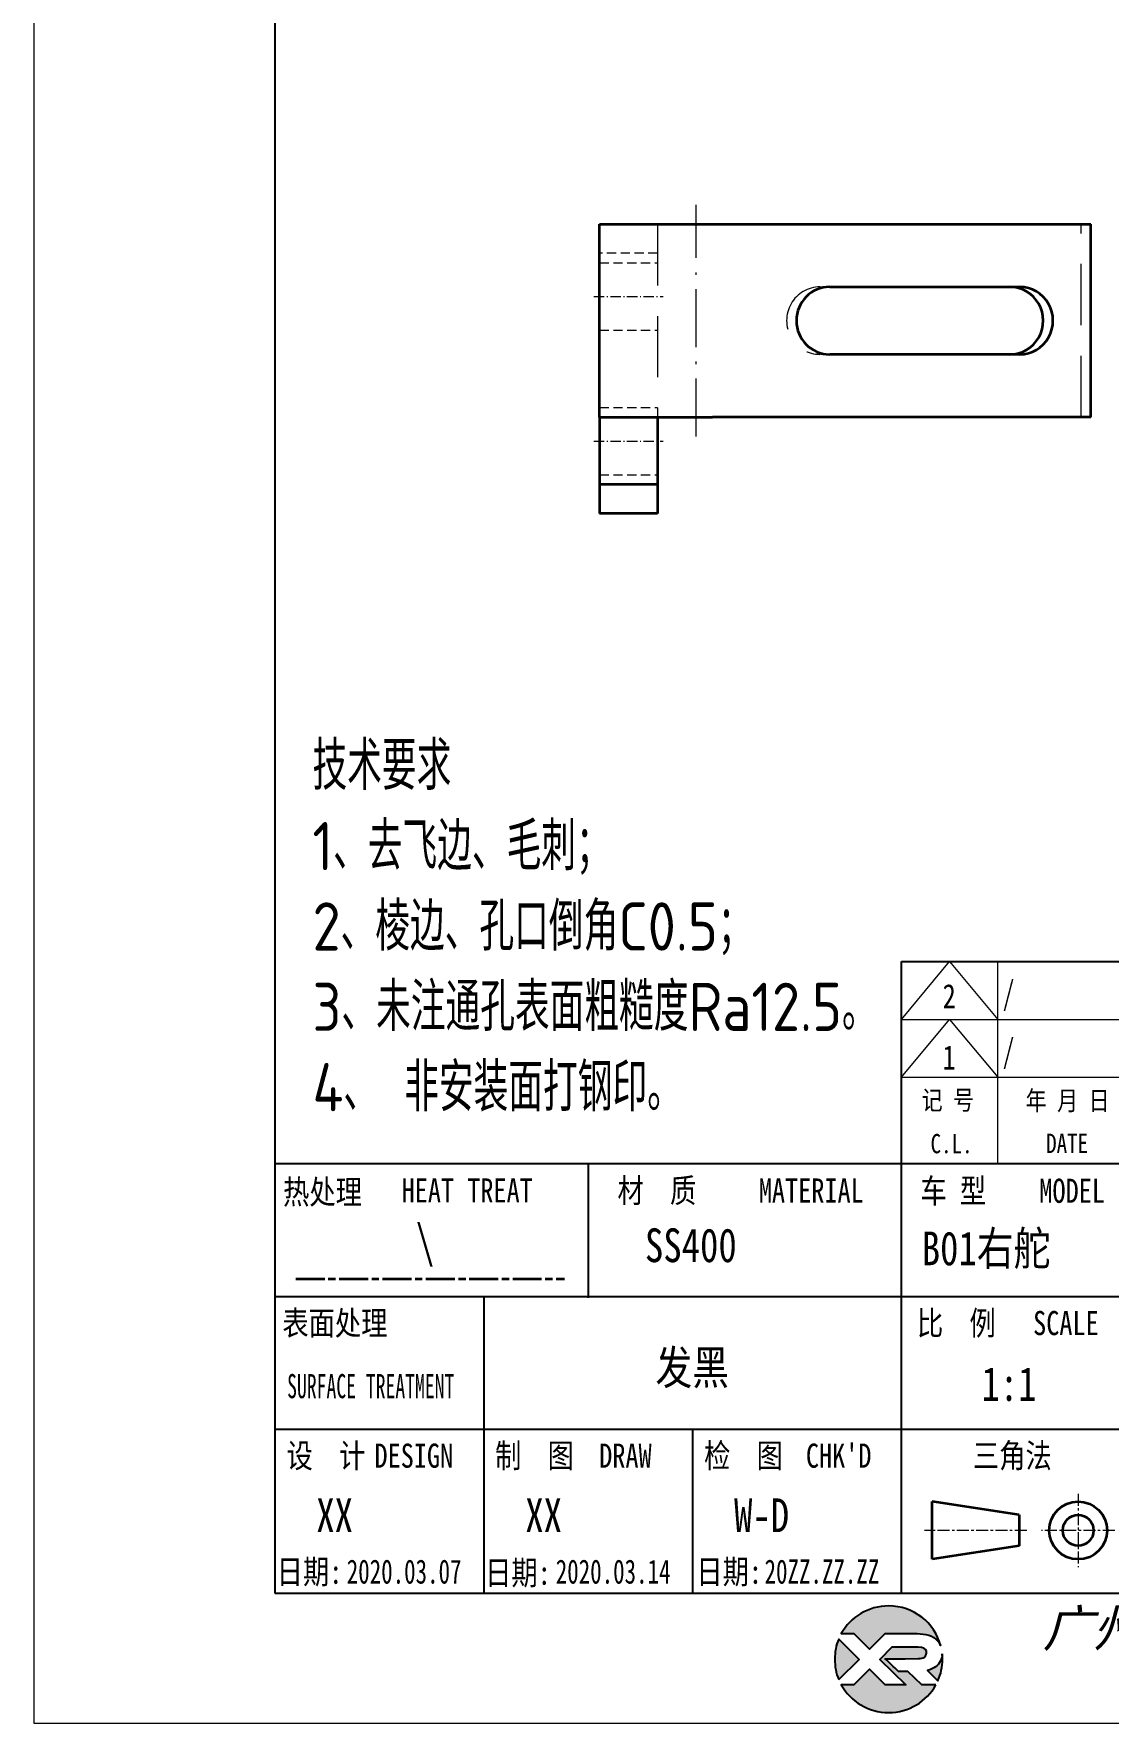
# Model space of a CAD drawing. Header units: millimetres. Extents: x 1333 to 78972, y -42879 to -5704.
# Drawn here: x 76003.6 to 76115.1, y -21799.1 to -21623.9 of the extents above; entities that cross this region are included whole.
import ezdxf
from ezdxf.enums import TextEntityAlignment as Align

# ---------------------------------------------------------------- set-up
doc = ezdxf.new("R2010")
doc.units = ezdxf.units.MM
doc.header["$LTSCALE"] = 0.5
for name, pattern in [('AM_ISO02W050x2', [3.75, 3, -0.75]), ('AM_ISO08W050x2', [9, 6, -0.75, 1.5, -0.75]), ('CENTER', [2, 1.25, -0.25, 0.25, -0.25]), ('DASHDOT', [18.5, 12, -3, 0.5, -3]), ('DASHED', [19.05, 12.7, -6.35])]:
    doc.linetypes.add(name, pattern=pattern)
for name, color, linetype in [('DIM', 3, 'Continuous'), ('layer 1', 7, 'Continuous'), ('图框文字', 7, 'Continuous'), ('材质', 7, 'Continuous'), ('表面处理', 7, 'Continuous'), ('车型', 7, 'Continuous')]:
    doc.layers.add(name, color=color, linetype=linetype)
for name, color, linetype, lineweight in [('中心线', 2, 'AM_ISO08W050x2', 18), ('图框', 7, 'Continuous', 18), ('标注线', 3, 'Continuous', 18), ('热处理', 7, 'Continuous', 20), ('粗实线', 7, 'Continuous', 35), ('粗点划线', 6, 'AM_ISO08W050x2', 35), ('虚线', 1, 'AM_ISO02W050x2', 18)]:
    doc.layers.add(name, color=color, linetype=linetype, lineweight=lineweight)
doc.layers.add('打印-禁用', color=7, linetype='Continuous', lineweight=15, plot=False)
doc.styles.add('STYLE1', font='')
doc.styles.add('国标', font='simfang.ttf', dxfattribs={"width": 0.8})
doc.styles.add('机械长仿宋', font='gbenor.shx', dxfattribs={"height": 1, "bigfont": 'gbcbig.shx'})
doc.styles.get('STYLE1').set_extended_font_data('SimSun')

# ---------------------------------------------------------------- blocks, each defined once
blk = doc.blocks.new('XR')
at = {"true_color": 0xfc8000}
h = blk.add_hatch(color=30, dxfattribs=at)
h.set_gradient(color1=(252, 128, 0), rotation=240, one_color=1, tint=1, name='INVCURVED')
edge = h.paths.add_edge_path()
edge.add_spline(control_points=[(-434.18, -5928.47), (-433.9, -5928.74), (-433.63, -5929.01), (-433.63, -5929.01), (-433.63, -5929.01), (-433.63, -5929.01), (-433.36, -5928.74), (-433.09, -5928.47)], knot_values=[0.5625, 0.5625, 0.5625, 0.5625, 0.625, 0.625, 0.625, 0.625, 0.6875, 0.6875, 0.6875, 0.6875], degree=3, periodic=0)
edge.add_spline(control_points=[(-433.09, -5928.47), (-432.82, -5928.2), (-432.54, -5927.93), (-432.54, -5927.93), (-432.54, -5927.93), (-432.54, -5927.93), (-432.04, -5927.93), (-431.53, -5927.93)], knot_values=[0.4375, 0.4375, 0.4375, 0.4375, 0.5, 0.5, 0.5, 0.5, 0.5625, 0.5625, 0.5625, 0.5625], degree=3, periodic=0)
edge.add_spline(control_points=[(-431.53, -5927.93), (-431.03, -5927.93), (-430.52, -5927.93), (-430.52, -5927.93), (-430.52, -5927.93), (-430, -5927.93), (-429.43, -5927.96), (-429.01, -5928.33)], knot_values=[0.25, 0.25, 0.25, 0.25, 0.3125, 0.3125, 0.3125, 0.3125, 0.4375, 0.4375, 0.4375, 0.4375], degree=3, periodic=0)
edge.add_spline(control_points=[(-429.01, -5928.33), (-428.88, -5928.44), (-428.78, -5928.59), (-428.71, -5928.75)], knot_values=[0.125, 0.125, 0.125, 0.125, 0.25, 0.25, 0.25, 0.25], degree=3, periodic=0)
edge.add_spline(control_points=[(-428.71, -5928.75), (-429.13, -5927.18), (-430.58, -5926.02), (-432.31, -5926.02)], knot_values=[0, 0, 0, 0, 0.125, 0.125, 0.125, 0.125], degree=3, periodic=0)
edge.add_spline(control_points=[(-432.31, -5926.02), (-433.72, -5926.02), (-434.94, -5926.79), (-435.58, -5927.93)], knot_values=[0.875, 0.875, 0.875, 0.875, 1, 1, 1, 1], degree=3, periodic=0)
edge.add_spline(control_points=[(-435.58, -5927.93), (-435.58, -5927.93), (-434.72, -5927.93), (-434.72, -5927.93), (-434.72, -5927.93), (-434.72, -5927.93), (-434.45, -5928.2), (-434.18, -5928.47)], knot_values=[0.6875, 0.6875, 0.6875, 0.6875, 0.8125, 0.8125, 0.8125, 0.8125, 0.875, 0.875, 0.875, 0.875], degree=3, periodic=0)
edge = h.paths.add_edge_path()
edge.add_spline(control_points=[(-434.79, -5929.26), (-435.04, -5929.02), (-435.34, -5928.72), (-435.54, -5928.53)], knot_values=[0.562504, 0.562504, 0.562504, 0.562504, 0.656252, 0.656252, 0.656252, 0.656252], degree=3, periodic=0)
edge.add_spline(control_points=[(-435.54, -5928.53), (-435.67, -5928.4), (-435.76, -5928.31), (-435.76, -5928.31), (-435.76, -5928.31), (-435.94, -5928.74), (-436.03, -5929.21), (-436.03, -5929.71)], knot_values=[0.25, 0.25, 0.25, 0.25, 0.312504, 0.312504, 0.312504, 0.312504, 0.562504, 0.562504, 0.562504, 0.562504], degree=3, periodic=0)
edge.add_spline(control_points=[(-436.03, -5929.71), (-436.03, -5930.2), (-435.94, -5930.67), (-435.76, -5931.1), (-435.76, -5931.1), (-435.4, -5930.75), (-435.05, -5930.4)], knot_values=[0.874998, 0.874998, 0.874998, 0.874998, 1.124998, 1.124998, 1.124998, 1.25, 1.25, 1.25, 1.25], degree=3, periodic=0)
edge.add_spline(control_points=[(-435.05, -5930.4), (-434.7, -5930.05), (-434.34, -5929.71), (-434.34, -5929.71), (-434.34, -5929.71), (-434.34, -5929.71), (-434.34, -5929.71), (-434.34, -5929.71)], knot_values=[0.749878, 0.749878, 0.749878, 0.749878, 0.874875, 0.874875, 0.874875, 0.874875, 0.874998, 0.874998, 0.874998, 0.874998], degree=3, periodic=0)
edge.add_spline(control_points=[(-434.34, -5929.71), (-434.34, -5929.71), (-434.34, -5929.71), (-434.34, -5929.71)], knot_values=[0.749634, 0.749634, 0.749634, 0.749634, 0.749817, 0.749817, 0.749817, 0.749817], degree=3, periodic=0)
edge.add_spline(control_points=[(-434.35, -5929.7), (-434.35, -5929.7), (-434.35, -5929.7), (-434.35, -5929.7)], knot_values=[0.738281, 0.738281, 0.738281, 0.738281, 0.742188, 0.742188, 0.742188, 0.742188], degree=3, periodic=0)
edge.add_spline(control_points=[(-434.35, -5929.7), (-434.36, -5929.69), (-434.37, -5929.68), (-434.38, -5929.67)], knot_values=[0.726563, 0.726563, 0.726563, 0.726563, 0.738281, 0.738281, 0.738281, 0.738281], degree=3, periodic=0)
edge.add_spline(control_points=[(-434.38, -5929.67), (-434.38, -5929.66), (-434.39, -5929.65), (-434.4, -5929.65)], knot_values=[0.718751, 0.718751, 0.718751, 0.718751, 0.726563, 0.726563, 0.726563, 0.726563], degree=3, periodic=0)
edge.add_spline(control_points=[(-434.4, -5929.65), (-434.42, -5929.63), (-434.45, -5929.6), (-434.47, -5929.58)], knot_values=[0.703126, 0.703126, 0.703126, 0.703126, 0.718751, 0.718751, 0.718751, 0.718751], degree=3, periodic=0)
edge.add_spline(control_points=[(-434.47, -5929.58), (-434.5, -5929.55), (-434.53, -5929.52), (-434.56, -5929.49)], knot_values=[0.687501, 0.687501, 0.687501, 0.687501, 0.703126, 0.703126, 0.703126, 0.703126], degree=3, periodic=0)
edge.add_spline(control_points=[(-434.56, -5929.49), (-434.63, -5929.42), (-434.71, -5929.35), (-434.79, -5929.26)], knot_values=[0.656252, 0.656252, 0.656252, 0.656252, 0.687501, 0.687501, 0.687501, 0.687501], degree=3, periodic=0)
at = {"true_color": 0x0348ff}
h = blk.add_hatch(color=160, dxfattribs=at)
h.set_gradient(color1=(3, 72, 255), color2=(0, 41, 153), one_color=1, tint=0.3, name='HEMISPHERICAL')
edge = h.paths.add_edge_path()
edge.add_spline(control_points=[(-432.54, -5929.67), (-432.26, -5929.95), (-431.94, -5930.23), (-431.66, -5930.51), (-431.66, -5930.51), (-431.66, -5930.51), (-431.66, -5930.51), (-431.66, -5930.51)], knot_values=[0.736842, 0.736842, 0.736842, 0.736842, 0.789474, 0.789474, 0.789474, 0.789474, 0.802633, 0.802633, 0.802633, 0.802633], degree=3, periodic=0)
edge.add_spline(control_points=[(-431.66, -5930.51), (-431.65, -5930.51), (-431.65, -5930.52), (-431.65, -5930.52)], knot_values=[0.802633, 0.802633, 0.802633, 0.802633, 0.815791, 0.815791, 0.815791, 0.815791], degree=3, periodic=0)
edge.add_spline(control_points=[(-431.65, -5930.52), (-431.64, -5930.53), (-431.64, -5930.53), (-431.64, -5930.53)], knot_values=[0.815791, 0.815791, 0.815791, 0.815791, 0.82237, 0.82237, 0.82237, 0.82237], degree=3, periodic=0)
edge.add_spline(control_points=[(-431.64, -5930.53), (-431.64, -5930.53), (-431.64, -5930.53), (-431.63, -5930.54)], knot_values=[0.82237, 0.82237, 0.82237, 0.82237, 0.828949, 0.828949, 0.828949, 0.828949], degree=3, periodic=0)
edge.add_spline(control_points=[(-431.63, -5930.54), (-431.63, -5930.54), (-431.63, -5930.54), (-431.63, -5930.54), (-431.63, -5930.54), (-431.63, -5930.54), (-431.59, -5930.54), (-431.52, -5930.54)], knot_values=[0.841901, 0.841901, 0.841901, 0.841901, 0.842105, 0.842105, 0.842105, 0.842105, 0.855264, 0.855264, 0.855264, 0.855264], degree=3, periodic=0)
edge.add_spline(control_points=[(-431.52, -5930.54), (-431.46, -5930.54), (-431.38, -5930.54), (-431.3, -5930.54)], knot_values=[0.855264, 0.855264, 0.855264, 0.855264, 0.868422, 0.868422, 0.868422, 0.868422], degree=3, periodic=0)
edge.add_spline(control_points=[(-431.3, -5930.54), (-431.26, -5930.54), (-431.22, -5930.54), (-431.18, -5930.54)], knot_values=[0.868422, 0.868422, 0.868422, 0.868422, 0.875, 0.875, 0.875, 0.875], degree=3, periodic=0)
edge.add_spline(control_points=[(-431.18, -5930.54), (-431.14, -5930.54), (-431.1, -5930.54), (-431.07, -5930.54)], knot_values=[0.875, 0.875, 0.875, 0.875, 0.881579, 0.881579, 0.881579, 0.881579], degree=3, periodic=0)
edge.add_spline(control_points=[(-431.07, -5930.54), (-431.05, -5930.54), (-431.04, -5930.54), (-431.03, -5930.54)], knot_values=[0.881579, 0.881579, 0.881579, 0.881579, 0.884869, 0.884869, 0.884869, 0.884869], degree=3, periodic=0)
edge.add_spline(control_points=[(-431.03, -5930.54), (-431.02, -5930.54), (-431, -5930.54), (-431, -5930.54)], knot_values=[0.884869, 0.884869, 0.884869, 0.884869, 0.888158, 0.888158, 0.888158, 0.888158], degree=3, periodic=0)
edge.add_spline(control_points=[(-431, -5930.54), (-430.99, -5930.54), (-430.99, -5930.54), (-430.98, -5930.54)], knot_values=[0.888158, 0.888158, 0.888158, 0.888158, 0.889803, 0.889803, 0.889803, 0.889803], degree=3, periodic=0)
edge.add_spline(control_points=[(-430.98, -5930.54), (-430.98, -5930.54), (-430.98, -5930.54), (-430.97, -5930.54)], knot_values=[0.889803, 0.889803, 0.889803, 0.889803, 0.891447, 0.891447, 0.891447, 0.891447], degree=3, periodic=0)
edge.add_spline(control_points=[(-430.97, -5930.54), (-430.97, -5930.54), (-430.97, -5930.54), (-430.97, -5930.54)], knot_values=[0.891447, 0.891447, 0.891447, 0.891447, 0.89227, 0.89227, 0.89227, 0.89227], degree=3, periodic=0)
edge.add_spline(control_points=[(-430.97, -5930.54), (-430.97, -5930.54), (-430.97, -5930.54), (-430.97, -5930.54)], knot_values=[0.89227, 0.89227, 0.89227, 0.89227, 0.893092, 0.893092, 0.893092, 0.893092], degree=3, periodic=0)
edge.add_spline(control_points=[(-430.97, -5930.54), (-430.97, -5930.54), (-430.97, -5930.54), (-430.97, -5930.54)], knot_values=[0.893092, 0.893092, 0.893092, 0.893092, 0.893503, 0.893503, 0.893503, 0.893503], degree=3, periodic=0)
edge.add_spline(control_points=[(-430.97, -5930.54), (-430.97, -5930.54), (-430.97, -5930.54), (-430.97, -5930.54)], knot_values=[0.893503, 0.893503, 0.893503, 0.893503, 0.893914, 0.893914, 0.893914, 0.893914], degree=3, periodic=0)
edge.add_spline(control_points=[(-430.97, -5930.54), (-430.97, -5930.54), (-430.97, -5930.54), (-430.97, -5930.54)], knot_values=[0.893914, 0.893914, 0.893914, 0.893914, 0.89412, 0.89412, 0.89412, 0.89412], degree=3, periodic=0)
edge.add_spline(control_points=[(-430.97, -5930.54), (-430.97, -5930.54), (-430.97, -5930.54), (-430.97, -5930.54)], knot_values=[0.89412, 0.89412, 0.89412, 0.89412, 0.894326, 0.894326, 0.894326, 0.894326], degree=3, periodic=0)
edge.add_spline(control_points=[(-430.97, -5930.54), (-430.97, -5930.54), (-430.97, -5930.54), (-430.97, -5930.54)], knot_values=[0.894428, 0.894428, 0.894428, 0.894428, 0.894531, 0.894531, 0.894531, 0.894531], degree=3, periodic=0)
edge.add_spline(control_points=[(-430.97, -5930.54), (-430.97, -5930.54), (-430.97, -5930.54), (-430.97, -5930.54)], knot_values=[0.894531, 0.894531, 0.894531, 0.894531, 0.894583, 0.894583, 0.894583, 0.894583], degree=3, periodic=0)
edge.add_spline(control_points=[(-430.97, -5930.54), (-430.97, -5930.54), (-430.97, -5930.54), (-430.97, -5930.54), (-430.97, -5930.54), (-430.97, -5930.54), (-430.73, -5930.78), (-430.49, -5931.01)], knot_values=[0.894685, 0.894685, 0.894685, 0.894685, 0.894737, 0.894737, 0.894737, 0.894737, 0.921052, 0.921052, 0.921052, 0.921052], degree=3, periodic=0)
edge.add_spline(control_points=[(-430.49, -5931.01), (-430.26, -5931.24), (-430.02, -5931.48), (-430.02, -5931.48)], knot_values=[0.921052, 0.921052, 0.921052, 0.921052, 0.947368, 0.947368, 0.947368, 0.947368], degree=3, periodic=0)
edge.add_spline(control_points=[(-430.02, -5931.48), (-430.02, -5931.48), (-430.02, -5931.48), (-430.02, -5931.48)], knot_values=[0.947522, 0.947522, 0.947522, 0.947522, 0.947573, 0.947573, 0.947573, 0.947573], degree=3, periodic=0)
edge.add_spline(control_points=[(-430.02, -5931.48), (-430.02, -5931.48), (-430.02, -5931.48), (-430.02, -5931.48)], knot_values=[0.947573, 0.947573, 0.947573, 0.947573, 0.947676, 0.947676, 0.947676, 0.947676], degree=3, periodic=0)
edge.add_spline(control_points=[(-430.02, -5931.48), (-430.02, -5931.48), (-430.02, -5931.48), (-430.02, -5931.48)], knot_values=[0.947676, 0.947676, 0.947676, 0.947676, 0.947779, 0.947779, 0.947779, 0.947779], degree=3, periodic=0)
edge.add_spline(control_points=[(-430.02, -5931.48), (-430.02, -5931.48), (-430.02, -5931.48), (-430.02, -5931.48)], knot_values=[0.947779, 0.947779, 0.947779, 0.947779, 0.947984, 0.947984, 0.947984, 0.947984], degree=3, periodic=0)
edge.add_spline(control_points=[(-430.02, -5931.48), (-430.02, -5931.48), (-430.02, -5931.48), (-430.02, -5931.48)], knot_values=[0.947984, 0.947984, 0.947984, 0.947984, 0.94819, 0.94819, 0.94819, 0.94819], degree=3, periodic=0)
edge.add_spline(control_points=[(-430.02, -5931.48), (-430.02, -5931.48), (-430.02, -5931.48), (-430.02, -5931.48)], knot_values=[0.94819, 0.94819, 0.94819, 0.94819, 0.948601, 0.948601, 0.948601, 0.948601], degree=3, periodic=0)
edge.add_spline(control_points=[(-430.02, -5931.48), (-430.02, -5931.48), (-430.02, -5931.48), (-430.02, -5931.48)], knot_values=[0.948601, 0.948601, 0.948601, 0.948601, 0.949012, 0.949012, 0.949012, 0.949012], degree=3, periodic=0)
edge.add_spline(control_points=[(-430.02, -5931.48), (-430.02, -5931.48), (-430.01, -5931.48), (-430.01, -5931.48)], knot_values=[0.949012, 0.949012, 0.949012, 0.949012, 0.949834, 0.949834, 0.949834, 0.949834], degree=3, periodic=0)
edge.add_spline(control_points=[(-430.01, -5931.48), (-430.01, -5931.48), (-430.01, -5931.48), (-430.01, -5931.48)], knot_values=[0.949834, 0.949834, 0.949834, 0.949834, 0.950657, 0.950657, 0.950657, 0.950657], degree=3, periodic=0)
edge.add_spline(control_points=[(-430.01, -5931.48), (-430.01, -5931.48), (-430, -5931.48), (-430, -5931.48)], knot_values=[0.950657, 0.950657, 0.950657, 0.950657, 0.952301, 0.952301, 0.952301, 0.952301], degree=3, periodic=0)
edge.add_spline(control_points=[(-430, -5931.48), (-429.99, -5931.48), (-429.98, -5931.48), (-429.98, -5931.48)], knot_values=[0.952301, 0.952301, 0.952301, 0.952301, 0.953946, 0.953946, 0.953946, 0.953946], degree=3, periodic=0)
edge.add_spline(control_points=[(-429.98, -5931.48), (-429.96, -5931.48), (-429.95, -5931.48), (-429.93, -5931.48)], knot_values=[0.953946, 0.953946, 0.953946, 0.953946, 0.957236, 0.957236, 0.957236, 0.957236], degree=3, periodic=0)
edge.add_spline(control_points=[(-429.93, -5931.48), (-429.91, -5931.48), (-429.89, -5931.48), (-429.87, -5931.48)], knot_values=[0.957236, 0.957236, 0.957236, 0.957236, 0.960525, 0.960525, 0.960525, 0.960525], degree=3, periodic=0)
edge.add_spline(control_points=[(-429.87, -5931.48), (-429.82, -5931.48), (-429.77, -5931.48), (-429.71, -5931.48)], knot_values=[0.960525, 0.960525, 0.960525, 0.960525, 0.967104, 0.967104, 0.967104, 0.967104], degree=3, periodic=0)
edge.add_spline(control_points=[(-429.71, -5931.48), (-429.65, -5931.48), (-429.59, -5931.48), (-429.53, -5931.48)], knot_values=[0.967104, 0.967104, 0.967104, 0.967104, 0.973683, 0.973683, 0.973683, 0.973683], degree=3, periodic=0)
edge.add_spline(control_points=[(-429.53, -5931.48), (-429.41, -5931.48), (-429.29, -5931.48), (-429.19, -5931.48)], knot_values=[0.973683, 0.973683, 0.973683, 0.973683, 0.98684, 0.98684, 0.98684, 0.98684], degree=3, periodic=0)
edge.add_spline(control_points=[(-429.19, -5931.48), (-429.1, -5931.48), (-429.04, -5931.48), (-429.04, -5931.48), (-429.67, -5932.62), (-430.9, -5933.39), (-432.31, -5933.39)], knot_values=[0.98684, 0.98684, 0.98684, 0.98684, 1, 1, 1, 1.052632, 1.052632, 1.052632, 1.052632], degree=3, periodic=0)
edge.add_spline(control_points=[(-432.31, -5933.39), (-433.72, -5933.39), (-434.94, -5932.62), (-435.58, -5931.48), (-435.58, -5931.48), (-435.58, -5931.48), (-435.36, -5931.48), (-435.15, -5931.48)], knot_values=[0.052632, 0.052632, 0.052632, 0.052632, 0.105263, 0.105263, 0.105263, 0.105263, 0.131579, 0.131579, 0.131579, 0.131579], degree=3, periodic=0)
edge.add_spline(control_points=[(-435.15, -5931.48), (-434.93, -5931.48), (-434.72, -5931.48), (-434.72, -5931.48), (-434.72, -5931.48), (-434.72, -5931.48), (-434.45, -5931.21), (-434.18, -5930.94)], knot_values=[0.131579, 0.131579, 0.131579, 0.131579, 0.157895, 0.157895, 0.157895, 0.157895, 0.184211, 0.184211, 0.184211, 0.184211], degree=3, periodic=0)
edge.add_spline(control_points=[(-434.18, -5930.94), (-433.9, -5930.67), (-433.63, -5930.4), (-433.63, -5930.4), (-433.63, -5930.4), (-433.63, -5930.4), (-433.36, -5930.67), (-433.09, -5930.94)], knot_values=[0.184211, 0.184211, 0.184211, 0.184211, 0.210526, 0.210526, 0.210526, 0.210526, 0.236842, 0.236842, 0.236842, 0.236842], degree=3, periodic=0)
edge.add_spline(control_points=[(-433.09, -5930.94), (-432.82, -5931.21), (-432.54, -5931.48), (-432.54, -5931.48), (-432.54, -5931.48), (-432.54, -5931.48), (-432.19, -5931.48), (-431.83, -5931.48)], knot_values=[0.236842, 0.236842, 0.236842, 0.236842, 0.263158, 0.263158, 0.263158, 0.263158, 0.289474, 0.289474, 0.289474, 0.289474], degree=3, periodic=0)
edge.add_spline(control_points=[(-431.83, -5931.48), (-431.48, -5931.48), (-431.12, -5931.48), (-431.12, -5931.48), (-431.12, -5931.48), (-431.12, -5931.48), (-431.57, -5931.03), (-432.02, -5930.59)], knot_values=[0.289474, 0.289474, 0.289474, 0.289474, 0.315789, 0.315789, 0.315789, 0.315789, 0.342105, 0.342105, 0.342105, 0.342105], degree=3, periodic=0)
edge.add_spline(control_points=[(-432.02, -5930.59), (-432.47, -5930.15), (-432.92, -5929.71), (-432.92, -5929.71), (-432.92, -5929.71), (-432.92, -5929.71), (-432.71, -5929.5), (-432.5, -5929.29)], knot_values=[0.342105, 0.342105, 0.342105, 0.342105, 0.368421, 0.368421, 0.368421, 0.368421, 0.394737, 0.394737, 0.394737, 0.394737], degree=3, periodic=0)
edge.add_spline(control_points=[(-432.5, -5929.29), (-432.3, -5929.09), (-432.09, -5928.88), (-432.09, -5928.88)], knot_values=[0.394737, 0.394737, 0.394737, 0.394737, 0.421053, 0.421053, 0.421053, 0.421053], degree=3, periodic=0)
edge.add_spline(control_points=[(-432.09, -5928.88), (-432.09, -5928.88), (-432.06, -5928.86), (-432.06, -5928.86)], knot_values=[0.421053, 0.421053, 0.421053, 0.421053, 0.473684, 0.473684, 0.473684, 0.473684], degree=3, periodic=0)
edge.add_spline(control_points=[(-432.06, -5928.86), (-432.06, -5928.86), (-432.06, -5928.86), (-432.06, -5928.86), (-432.06, -5928.86), (-432.06, -5928.86), (-430.4, -5928.86), (-430.26, -5928.86)], knot_values=[0.473684, 0.473684, 0.473684, 0.473684, 0.473684, 0.473684, 0.473684, 0.473684, 0.526316, 0.526316, 0.526316, 0.526316], degree=3, periodic=0)
edge.add_spline(control_points=[(-430.26, -5928.86), (-429.54, -5928.86), (-429.62, -5929.4), (-429.83, -5929.55)], knot_values=[0.526316, 0.526316, 0.526316, 0.526316, 0.578947, 0.578947, 0.578947, 0.578947], degree=3, periodic=0)
edge.add_spline(control_points=[(-429.83, -5929.55), (-429.94, -5929.62), (-430.08, -5929.65), (-430.26, -5929.65), (-430.26, -5929.65), (-430.26, -5929.65), (-430.48, -5929.65), (-430.71, -5929.66)], knot_values=[0.578947, 0.578947, 0.578947, 0.578947, 0.631579, 0.631579, 0.631579, 0.631579, 0.657895, 0.657895, 0.657895, 0.657895], degree=3, periodic=0)
edge.add_spline(control_points=[(-430.71, -5929.66), (-430.93, -5929.66), (-431.15, -5929.67), (-431.15, -5929.67), (-431.15, -5929.67), (-431.15, -5929.67), (-432.54, -5929.67), (-432.54, -5929.67)], knot_values=[0.657895, 0.657895, 0.657895, 0.657895, 0.684211, 0.684211, 0.684211, 0.684211, 0.736842, 0.736842, 0.736842, 0.736842], degree=3, periodic=0)
edge = h.paths.add_edge_path()
edge.add_spline(control_points=[(-428.6, -5929.32), (-428.61, -5929.67), (-428.76, -5930), (-429.06, -5930.22)], knot_values=[0.8, 0.8, 0.8, 0.8, 1, 1, 1, 1], degree=3, periodic=0)
edge.add_spline(control_points=[(-429.06, -5930.22), (-429.22, -5930.34), (-429.41, -5930.43), (-429.61, -5930.48)], knot_values=[0.6, 0.6, 0.6, 0.6, 0.8, 0.8, 0.8, 0.8], degree=3, periodic=0)
edge.add_spline(control_points=[(-429.61, -5930.48), (-429.61, -5930.48), (-428.9, -5931.19), (-428.9, -5931.19), (-428.9, -5931.19), (-428.69, -5930.73), (-428.58, -5930.23), (-428.58, -5929.71)], knot_values=[0.2, 0.2, 0.2, 0.2, 0.4, 0.4, 0.4, 0.4, 0.6, 0.6, 0.6, 0.6], degree=3, periodic=0)
edge.add_spline(control_points=[(-428.58, -5929.71), (-428.58, -5929.58), (-428.59, -5929.45), (-428.6, -5929.32)], knot_values=[0, 0, 0, 0, 0.2, 0.2, 0.2, 0.2], degree=3, periodic=0)
at = {"layer": 'layer 1', "color": 30}
for points, knots in [([(-432.31, -5926.02), (-430.58, -5926.02), (-429.13, -5927.18), (-428.71, -5928.75), (-428.71, -5928.75), (-428.78, -5928.59), (-428.88, -5928.44), (-429.01, -5928.33), (-429.01, -5928.33), (-429.43, -5927.96), (-430, -5927.93), (-430.52, -5927.93), (-430.52, -5927.93), (-430.52, -5927.93), (-432.54, -5927.93), (-432.54, -5927.93), (-432.54, -5927.93), (-432.54, -5927.93), (-433.63, -5929.01), (-433.63, -5929.01), (-433.63, -5929.01), (-433.63, -5929.01), (-434.72, -5927.93), (-434.72, -5927.93), (-434.72, -5927.93), (-434.72, -5927.93), (-435.58, -5927.93), (-435.58, -5927.93), (-435.58, -5927.93), (-434.94, -5926.79), (-433.72, -5926.02), (-432.31, -5926.02)], [0, 0, 0, 0, 0.125, 0.125, 0.125, 0.125, 0.25, 0.25, 0.25, 0.25, 0.375, 0.375, 0.375, 0.375, 0.5, 0.5, 0.5, 0.5, 0.625, 0.625, 0.625, 0.625, 0.75, 0.75, 0.75, 0.75, 0.875, 0.875, 0.875, 0.875, 1, 1, 1, 1]), ([(-435.76, -5931.1), (-435.94, -5930.67), (-436.03, -5930.2), (-436.03, -5929.71), (-436.03, -5929.71), (-436.03, -5929.21), (-435.94, -5928.74), (-435.76, -5928.31), (-435.76, -5928.31), (-435.76, -5928.31), (-434.34, -5929.71), (-434.34, -5929.71), (-434.34, -5929.71), (-434.34, -5929.71), (-435.76, -5931.1), (-435.76, -5931.1)], [0, 0, 0, 0, 0.25, 0.25, 0.25, 0.25, 0.5, 0.5, 0.5, 0.5, 0.75, 0.75, 0.75, 0.75, 1, 1, 1, 1])]:
    blk.add_open_spline(points, degree=3, knots=knots, dxfattribs=at)
at = {"layer": 'layer 1', "color": 154}
for points, knots in [([(-429.04, -5931.48), (-429.67, -5932.62), (-430.9, -5933.39), (-432.31, -5933.39), (-432.31, -5933.39), (-433.72, -5933.39), (-434.94, -5932.62), (-435.58, -5931.48), (-435.58, -5931.48), (-435.58, -5931.48), (-434.72, -5931.48), (-434.72, -5931.48), (-434.72, -5931.48), (-434.72, -5931.48), (-433.63, -5930.4), (-433.63, -5930.4), (-433.63, -5930.4), (-433.63, -5930.4), (-432.54, -5931.48), (-432.54, -5931.48), (-432.54, -5931.48), (-432.54, -5931.48), (-431.12, -5931.48), (-431.12, -5931.48), (-431.12, -5931.48), (-431.12, -5931.48), (-432.92, -5929.71), (-432.92, -5929.71), (-432.92, -5929.71), (-432.92, -5929.71), (-432.09, -5928.88), (-432.09, -5928.88), (-432.09, -5928.88), (-432.09, -5928.88), (-432.06, -5928.86), (-432.06, -5928.86), (-432.06, -5928.86), (-432.06, -5928.86), (-430.4, -5928.86), (-430.26, -5928.86), (-430.26, -5928.86), (-429.54, -5928.86), (-429.62, -5929.4), (-429.83, -5929.55), (-429.83, -5929.55), (-429.94, -5929.62), (-430.08, -5929.65), (-430.26, -5929.65), (-430.26, -5929.65), (-430.26, -5929.65), (-431.15, -5929.67), (-431.15, -5929.67), (-431.15, -5929.67), (-431.15, -5929.67), (-432.54, -5929.67), (-432.54, -5929.67), (-432.54, -5929.67), (-432.26, -5929.95), (-431.94, -5930.23), (-431.66, -5930.51), (-431.66, -5930.51), (-431.66, -5930.51), (-431.63, -5930.54), (-431.63, -5930.54), (-431.63, -5930.54), (-431.63, -5930.54), (-430.97, -5930.54), (-430.97, -5930.54), (-430.97, -5930.54), (-430.97, -5930.54), (-430.02, -5931.48), (-430.02, -5931.48), (-430.02, -5931.48), (-430.02, -5931.48), (-429.04, -5931.48), (-429.04, -5931.48)], [0, 0, 0, 0, 0.052632, 0.052632, 0.052632, 0.052632, 0.105263, 0.105263, 0.105263, 0.105263, 0.157895, 0.157895, 0.157895, 0.157895, 0.210526, 0.210526, 0.210526, 0.210526, 0.263158, 0.263158, 0.263158, 0.263158, 0.315789, 0.315789, 0.315789, 0.315789, 0.368421, 0.368421, 0.368421, 0.368421, 0.421053, 0.421053, 0.421053, 0.421053, 0.473684, 0.473684, 0.473684, 0.473684, 0.526316, 0.526316, 0.526316, 0.526316, 0.578947, 0.578947, 0.578947, 0.578947, 0.631579, 0.631579, 0.631579, 0.631579, 0.684211, 0.684211, 0.684211, 0.684211, 0.736842, 0.736842, 0.736842, 0.736842, 0.789474, 0.789474, 0.789474, 0.789474, 0.842105, 0.842105, 0.842105, 0.842105, 0.894737, 0.894737, 0.894737, 0.894737, 0.947368, 0.947368, 0.947368, 0.947368, 1, 1, 1, 1]), ([(-428.6, -5929.32), (-428.59, -5929.45), (-428.58, -5929.58), (-428.58, -5929.71), (-428.58, -5929.71), (-428.58, -5930.23), (-428.69, -5930.73), (-428.9, -5931.19), (-428.9, -5931.19), (-428.9, -5931.19), (-429.61, -5930.48), (-429.61, -5930.48), (-429.61, -5930.48), (-429.41, -5930.43), (-429.22, -5930.34), (-429.06, -5930.22), (-429.06, -5930.22), (-428.76, -5930), (-428.61, -5929.67), (-428.6, -5929.32)], [0, 0, 0, 0, 0.2, 0.2, 0.2, 0.2, 0.4, 0.4, 0.4, 0.4, 0.6, 0.6, 0.6, 0.6, 0.8, 0.8, 0.8, 0.8, 1, 1, 1, 1])]:
    blk.add_open_spline(points, degree=3, knots=knots, dxfattribs=at)
blk = doc.blocks.new('GZDEH零件A4图框V01版')
at = {"layer": '中心线', "color": 1, "linetype": 'CENTER', "lineweight": 5, "ltscale": 2}
for p, q in [((108.33, 23.8), (108.33, 16.2)), ((103, 20), (92.4, 20)), ((112.13, 20), (104.53, 20))]:
    blk.add_line(p, q, dxfattribs=at)
at = {"layer": '图框', "color": 9}
for p, q in [((90, 73), (95, 79)), ((95, 79), (100, 73)), ((100, 58), (100, 79)), ((90, 73), (205, 73)), ((90, 67), (95, 73)), ((95, 73), (100, 67)), ((90, 67), (205, 67))]:
    blk.add_line(p, q, dxfattribs=at)
at = {"layer": '图框', "color": 2, "linetype": 'ByBlock', "lineweight": 35}
for p, q in [((102.2, 21.6), (93.2, 23)), ((93.2, 17), (93.2, 23)), ((102.2, 21.6), (102.2, 18.4)), ((102.2, 18.4), (93.2, 17))]:
    blk.add_line(p, q, dxfattribs=at)
for radius in [3, 1.6]:
    blk.add_circle((108.33, 20), radius, dxfattribs=at)
at = {"layer": '图框文字', "linetype": 'Continuous'}
for p, q in [((25, 292), (25, 13.5)), ((90, 79), (205, 79)), ((90, 13.5), (90, 79)), ((25, 13.5), (205, 13.5))]:
    blk.add_line(p, q, dxfattribs=at)
at = {"layer": '图框文字', "color": 9}
for p, q in [((205, 58), (25, 58)), ((57.5, 58), (57.5, 44.11)), ((25, 44.25), (205, 44.25)), ((46.68, 44.25), (46.68, 30.5)), ((25, 30.5), (205, 30.5)), ((46.68, 30.5), (46.68, 13.5)), ((46.68, 30.5), (46.68, 13.5)), ((68.34, 30.5), (68.34, 13.5)), ((68.34, 30.5), (68.34, 13.5))]:
    blk.add_line(p, q, dxfattribs=at)
at = {"layer": '打印-禁用', "linetype": 'Continuous'}
for p, q in [((0, 297), (0, 0)), ((0, 0), (210, 0))]:
    blk.add_line(p, q, dxfattribs=at)
at = {"layer": 'DIM', "xscale": 1.5, "yscale": 1.5, "zscale": 1.5}
blk.add_blockref('XR', (737.13, 8901.19), dxfattribs=at)
at = {"layer": '图框', "color": 9, "style": '国标', "width": 0.8}
for s, p in [('记 号', (94.82, 63.62)), ('年 月 日', (107.24, 63.57)), ('C.L.', (95.2, 59.11)), ('DATE', (107.19, 59.14))]:
    blk.add_text(s, height=2, dxfattribs=at).set_placement(p, align=Align.CENTER)
at = {"layer": '图框文字', "color": 9, "style": '国标'}
for s, width, p in [('热处理', 0.8, (25.86, 53.85)), ('材  质', 0.8, (60.55, 54)), ('表面处理', 0.8, (25.78, 40.25)), ('比  例\u3000', 0.8, (91.61, 40.25)), ('SCALE', 0.8, (103.66, 40.25)), ('SURFACE TREATMENT', 0.6, (26.28, 33.71)), (' DESIGN', 0.8, (33.98, 26.5)), (' DRAW', 0.8, (57.29, 26.5)), ("CHK'D", 0.8, (80.09, 26.5)), ('三角法', 0.8, (97.41, 26.5))]:
    blk.add_text(s, height=2.5, dxfattribs=dict(at, width=width)).set_placement(p)
at = {"layer": '图框文字', "color": 9, "style": '国标', "width": 0.8}
for s, p in [('HEAT TREAT', (44.96, 54.01)), ('MATERIAL', (80.65, 54)), ('设  计', (30.3, 26.5)), ('制  图', (51.94, 26.5)), ('检  图', (73.62, 26.5)), ('日期:', (28.6, 14.46)), ('日期:', (50.22, 14.36)), ('日期:', (72.13, 14.46))]:
    blk.add_text(s, height=2.5, dxfattribs=at).set_placement(p, align=Align.CENTER)
for s, p in [('车 型', (95.38, 55.27)), ('MODEL', (107.71, 55.22))]:
    blk.add_text(s, height=2.5, dxfattribs=at).set_placement(p, align=Align.MIDDLE)
at = {"layer": '图框文字', "color": 7, "lineweight": -3, "style": 'STYLE1', "oblique": 15}
blk.add_text('广州熙锐自动化设备有限公司 ', height=3.8, dxfattribs=at).set_placement((104.67, 7.95))
blk = doc.blocks.new('DEH A4')
at = {"layer": '图框'}
blk.add_blockref('GZDEH零件A4图框V01版', (0, 0), dxfattribs=at)

msp = doc.modelspace()

# ---------------------------------------------------------------- linework, layer by layer
at = {"layer": '中心线', "linetype": 'DASHDOT'}
msp.add_line((76072.325, -21665.628), (76072.325, -21641.628), dxfattribs=at)
at = {"layer": '中心线', "linetype": 'DASHDOT', "ltscale": 0.18}
for p, q in [((76061.725, -21651.128), (76068.925, -21651.128)), ((76061.725, -21666.128), (76068.925, -21666.128))]:
    msp.add_line(p, q, dxfattribs=at)
at = {"layer": '粗实线'}
for p, q in [((76062.325, -21663.628), (76062.325, -21643.628)), ((76074.018, -21643.628), (76113.296, -21643.628)), ((76113.296, -21663.628), (76113.296, -21643.628)), ((76113.296, -21663.628), (76074.018, -21663.628))]:
    msp.add_line(p, q, dxfattribs=at)
at = {"layer": '粗实线', "ltscale": 0.292313}
for p, q in [((76062.325, -21643.628), (76074.018, -21643.628)), ((76062.325, -21663.628), (76074.018, -21663.628))]:
    msp.add_line(p, q, dxfattribs=at)
at = {"layer": '粗实线', "ltscale": 0.492786}
for p, q in [((76086.192, -21650.128), (76105.904, -21650.128)), ((76105.904, -21657.128), (76086.192, -21657.128))]:
    msp.add_line(p, q, dxfattribs=at)
at = {"layer": '粗实线', "ltscale": 0.175}
for p, q in [((76062.325, -21663.628), (76062.325, -21670.628)), ((76068.325, -21663.628), (76068.325, -21670.628))]:
    msp.add_line(p, q, dxfattribs=at)
at = {"layer": '粗实线', "ltscale": 0.075}
for p, q in [((76062.325, -21670.628), (76062.325, -21673.628)), ((76068.325, -21670.628), (76068.325, -21673.628))]:
    msp.add_line(p, q, dxfattribs=at)
at = {"layer": '粗实线', "ltscale": 0.15}
for p, q in [((76068.325, -21670.628), (76062.325, -21670.628)), ((76068.325, -21673.628), (76062.325, -21673.628))]:
    msp.add_line(p, q, dxfattribs=at)
at = {"layer": '粗实线'}
for centre, start_param, end_param in [((76086.192, -21653.628), 3.1415927, 6.2831853), ((76104.888, -21653.628), 0, 3.1415927), ((76105.904, -21653.628), 0, 3.1415927)]:
    msp.add_ellipse(centre, major_axis=(0, -3.5), ratio=0.9855725, start_param=start_param, end_param=end_param, dxfattribs=at)
at = {"layer": '粗点划线', "linetype": 'AM_ISO08W050x2'}
msp.add_line((76030.807, -21753.02), (76058.668, -21753.02), dxfattribs=at)
at = {"layer": '虚线', "linetype": 'DASHED'}
for p, q in [((76068.325, -21643.628), (76068.325, -21663.628)), ((76112.28, -21663.628), (76112.28, -21643.628))]:
    msp.add_line(p, q, dxfattribs=at)
at = {"layer": '虚线', "linetype": 'DASHED', "ltscale": 0.15}
for p, q in [((76068.325, -21646.628), (76062.325, -21646.628)), ((76062.325, -21647.628), (76068.325, -21647.628)), ((76062.325, -21654.628), (76068.325, -21654.628)), ((76062.325, -21662.628), (76068.325, -21662.628)), ((76062.325, -21669.628), (76068.325, -21669.628)), ((76068.325, -21670.628), (76062.325, -21670.628))]:
    msp.add_line(p, q, dxfattribs=at)
at = {"layer": '虚线', "linetype": 'DASHED', "ltscale": 0.025388}
for p, q in [((76085.177, -21650.128), (76086.192, -21650.128)), ((76086.192, -21657.128), (76085.177, -21657.128))]:
    msp.add_line(p, q, dxfattribs=at)
at = {"layer": '虚线', "linetype": 'DASHED'}
msp.add_ellipse((76085.177, -21653.628), major_axis=(0, 3.5), ratio=0.9855725, start_param=6.2831853, end_param=9.424778, dxfattribs=at)

# ---------------------------------------------------------------- block references
at = {"layer": '图框'}
msp.add_blockref('DEH A4', (76003.632, -21799.092), dxfattribs=at)

# ---------------------------------------------------------------- texts
at = {"layer": '图框文字', "color": 3, "style": '国标'}
for s, height, width, p in [('2', 2.5, 0.8, (76097.91, -21724.936)), ('/', 2.5, 0.705904, (76104.142, -21724.62)), ('/', 2.5, 0.705904, (76104.142, -21730.62)), ('1', 2.5, 0.8, (76097.899, -21731.296)), ('1:1', 3.5, 0.8, (76101.933, -21765.659)), ('XX', 3.5, 0.8, (76032.931, -21779.276)), ('XX', 3.5, 0.8, (76054.611, -21779.276)), ('W-D', 3.5, 0.8, (76076.271, -21779.276)), ('2020.03.07', 2.5, 0.7, (76036.095, -21784.612)), ('2020.03.14', 2.5, 0.7, (76057.775, -21784.612)), ('20ZZ.ZZ.ZZ', 2.5, 0.7, (76079.435, -21784.612))]:
    msp.add_text(s, height=height, dxfattribs=dict(at, width=width)).set_placement(p)
at = {"layer": '材质', "color": 3, "style": '国标', "width": 0.8}
msp.add_text('SS400', height=3.5, dxfattribs=at).set_placement((76071.791, -21751.272), align=Align.CENTER)
at = {"layer": '标注线', "color": 2, "insert": (76032.545, -21735.661), "char_height": 5, "width": 114.82461, "attachment_point": 7, "style": '机械长仿宋'}
msp.add_mtext('\\A2;技术要求\\P1、去飞边、毛刺；\\P2、棱边、孔口倒角C0.5；\\P3、未注通孔表面粗糙度Ra12.5。\\P{\\A0;4、\\C3; \\C2;非安装面打钢印。}', dxfattribs=at)
at = {"layer": '热处理', "color": 3, "style": '国标', "width": 0.8}
msp.add_text('\\', height=3.5, dxfattribs=at).set_placement((76044.212, -21750.896), align=Align.CENTER)
at = {"layer": '表面处理', "color": 3, "style": '国标', "width": 0.8}
msp.add_text('发黑', height=3.5, dxfattribs=at).set_placement((76071.932, -21763.949), align=Align.CENTER)
at = {"layer": '车型', "color": 3, "style": '国标', "width": 0.8}
msp.add_text('B01右舵', height=3.5, dxfattribs=at).set_placement((76095.738, -21751.596))

doc.saveas('drawing.dxf')
